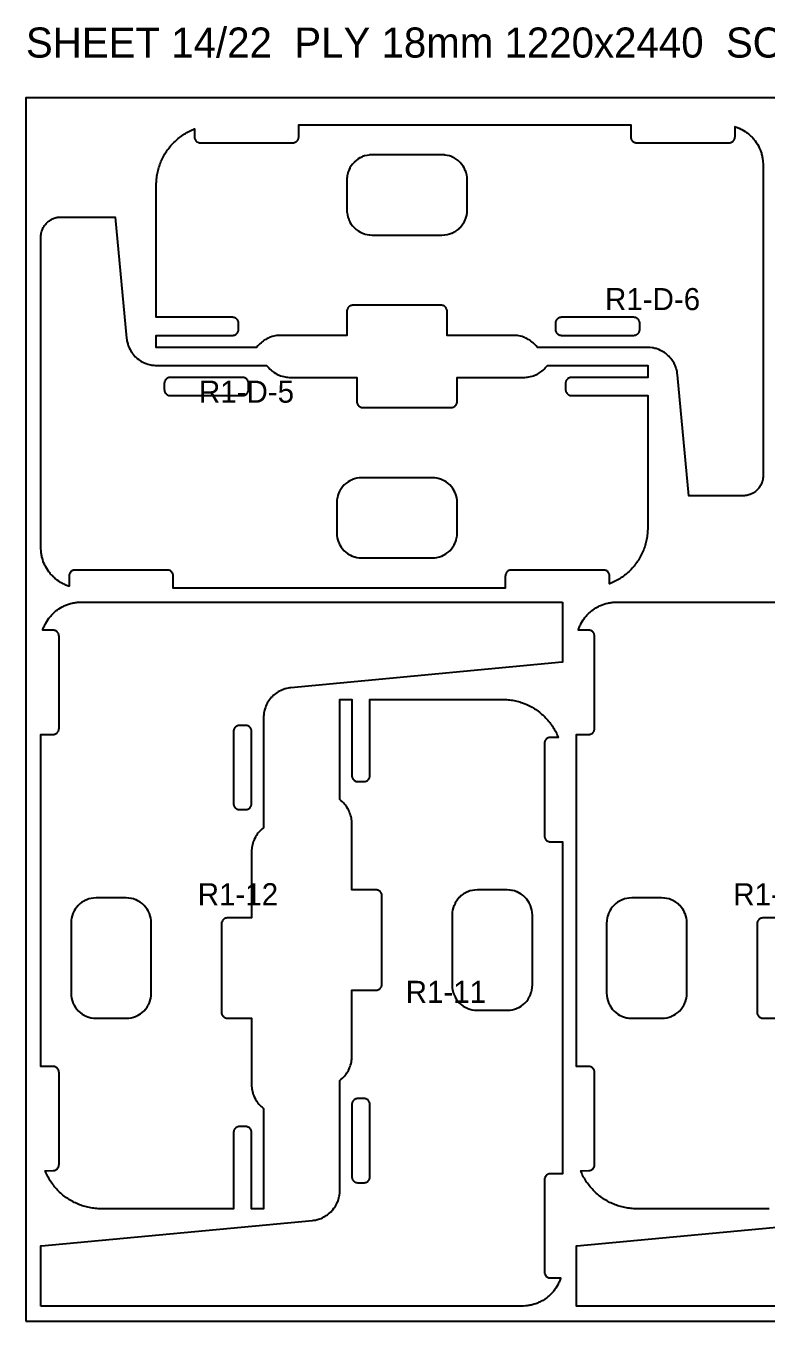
# Model space of a CAD drawing. Header units: millimetres. Extents: x 0 to 59980, y 0 to 1292.
# Drawn here: x 35620 to 36358, y 0 to 1292 of the extents above; entities that cross this region are included whole.
import ezdxf

# ---------------------------------------------------------------- set-up
doc = ezdxf.new("R2010")
doc.units = ezdxf.units.MM
for name, color, linetype in [('CUT_IN', 5, 'Continuous'), ('CUT_OUT', 1, 'Continuous'), ('LABEL', 7, 'Continuous'), ('SHEET', 8, 'Continuous')]:
    doc.layers.add(name, color=color, linetype=linetype)

msp = doc.modelspace()

# ---------------------------------------------------------------- linework, layer by layer
at = {"layer": 'CUT_IN'}
for points in [[(35942.97, 1096.22), (35943.11, 1095.96), (35944.07, 1094.36), (35944.4, 1093.87), (35945.69, 1092.14), (35947.13, 1090.54), (35947.55, 1090.12), (35949.15, 1088.68), (35951.12, 1087.22), (35952.97, 1086.1), (35953.49, 1085.83), (35955.45, 1084.91), (35955.72, 1084.8), (35957.75, 1084.08), (35958.04, 1084), (35960.13, 1083.49), (35962.27, 1083.16), (35962.85, 1083.11), (35965.16, 1083), (36034.86, 1083), (36037.46, 1083.13), (36037.75, 1083.16), (36039.89, 1083.49), (36042.27, 1084.08), (36044.3, 1084.8), (36044.57, 1084.91), (36046.53, 1085.83), (36047.05, 1086.1), (36048.65, 1087.06), (36049.14, 1087.39), (36050.87, 1088.68), (36052.47, 1090.12), (36052.89, 1090.54), (36054.33, 1092.14), (36055.79, 1094.11), (36056.91, 1095.96), (36057.18, 1096.48), (36057.98, 1098.17), (36058.21, 1098.71), (36058.93, 1100.74), (36059.46, 1102.84), (36059.57, 1103.41), (36059.85, 1105.26), (36059.9, 1105.84), (36060.01, 1108.15), (36060.01, 1137.85), (36059.88, 1140.45), (36059.85, 1140.74), (36059.52, 1142.88), (36058.93, 1145.26), (36058.21, 1147.29), (36058.1, 1147.56), (36057.18, 1149.52), (36056.91, 1150.04), (36055.95, 1151.64), (36055.62, 1152.13), (36054.33, 1153.86), (36052.89, 1155.46), (36052.47, 1155.88), (36050.87, 1157.32), (36048.9, 1158.78), (36047.05, 1159.9), (36046.53, 1160.17), (36044.57, 1161.09), (36044.3, 1161.2), (36042.27, 1161.92), (36041.98, 1162), (36039.89, 1162.51), (36037.75, 1162.84), (36037.17, 1162.89), (36034.86, 1163), (35965.16, 1163), (35962.56, 1162.87), (35962.27, 1162.84), (35960.13, 1162.51), (35957.75, 1161.92), (35955.72, 1161.2), (35955.45, 1161.09), (35953.49, 1160.17), (35952.97, 1159.9), (35951.37, 1158.94), (35950.88, 1158.61), (35949.15, 1157.32), (35947.55, 1155.88), (35947.13, 1155.46), (35945.69, 1153.86), (35944.23, 1151.89), (35943.11, 1150.04), (35942.84, 1149.52), (35942.04, 1147.83), (35941.81, 1147.29), (35941.09, 1145.26), (35940.56, 1143.16), (35940.45, 1142.59), (35940.17, 1140.74), (35940.12, 1140.16), (35940.01, 1137.85), (35940.01, 1108.15), (35940.14, 1105.55), (35940.17, 1105.26), (35940.5, 1103.12), (35941.09, 1100.74), (35941.81, 1098.71), (35942.04, 1098.17), (35942.97, 1096.22)], [(36148.07, 988.12), (36148.19, 987.54), (36148.36, 986.98), (36148.59, 986.43), (36148.86, 985.92), (36149.19, 985.43), (36149.37, 985.19), (36149.56, 984.97), (36149.98, 984.55), (36150.2, 984.36), (36150.68, 984.01), (36151.18, 983.71), (36151.71, 983.46), (36152.27, 983.26), (36152.55, 983.18), (36153.13, 983.06), (36153.42, 983.03), (36154.01, 983), (36226.01, 983), (36226.6, 983.03), (36226.89, 983.06), (36227.47, 983.18), (36228.03, 983.35), (36228.31, 983.46), (36228.84, 983.71), (36229.09, 983.85), (36229.58, 984.18), (36229.82, 984.36), (36230.04, 984.55), (36230.46, 984.97), (36230.65, 985.19), (36231, 985.67), (36231.16, 985.92), (36231.3, 986.17), (36231.55, 986.7), (36231.66, 986.98), (36231.83, 987.54), (36231.95, 988.12), (36232, 988.71), (36232.01, 995), (36231.98, 995.59), (36231.95, 995.88), (36231.83, 996.46), (36231.66, 997.02), (36231.43, 997.57), (36231.16, 998.08), (36231, 998.33), (36230.65, 998.81), (36230.46, 999.03), (36230.25, 999.24), (36230.04, 999.45), (36229.82, 999.64), (36229.34, 999.99), (36229.09, 1000.15), (36228.58, 1000.42), (36228.03, 1000.65), (36227.47, 1000.82), (36226.89, 1000.94), (36226.6, 1000.97), (36226.01, 1001), (36154.01, 1001), (36153.42, 1000.97), (36153.13, 1000.94), (36152.55, 1000.82), (36151.99, 1000.65), (36151.71, 1000.54), (36151.18, 1000.29), (36150.68, 999.99), (36150.2, 999.64), (36149.98, 999.45), (36149.56, 999.03), (36149.37, 998.81), (36149.02, 998.33), (36148.86, 998.08), (36148.59, 997.57), (36148.36, 997.02), (36148.19, 996.46), (36148.07, 995.88), (36148.04, 995.59), (36148.01, 995), (36148.01, 989), (36148.04, 988.41), (36148.07, 988.12)], [(35841.93, 935.88), (35841.81, 936.46), (35841.64, 937.02), (35841.41, 937.57), (35841.14, 938.08), (35840.81, 938.57), (35840.63, 938.81), (35840.44, 939.03), (35840.02, 939.45), (35839.8, 939.64), (35839.32, 939.99), (35838.82, 940.29), (35838.29, 940.54), (35837.73, 940.74), (35837.45, 940.82), (35836.87, 940.94), (35836.58, 940.97), (35835.99, 941), (35763.99, 941), (35763.4, 940.97), (35763.11, 940.94), (35762.53, 940.82), (35761.97, 940.65), (35761.69, 940.54), (35761.16, 940.29), (35760.91, 940.15), (35760.42, 939.82), (35760.18, 939.64), (35759.96, 939.45), (35759.54, 939.03), (35759.35, 938.81), (35759, 938.33), (35758.84, 938.08), (35758.7, 937.83), (35758.45, 937.3), (35758.34, 937.02), (35758.17, 936.46), (35758.05, 935.88), (35758, 935.29), (35757.99, 929), (35758.02, 928.41), (35758.05, 928.12), (35758.17, 927.54), (35758.34, 926.98), (35758.57, 926.43), (35758.84, 925.92), (35759, 925.67), (35759.35, 925.19), (35759.54, 924.97), (35759.75, 924.76), (35759.96, 924.55), (35760.18, 924.36), (35760.66, 924.01), (35760.91, 923.85), (35761.42, 923.58), (35761.97, 923.35), (35762.53, 923.18), (35763.11, 923.06), (35763.4, 923.03), (35763.99, 923), (35835.99, 923), (35836.58, 923.03), (35836.87, 923.06), (35837.45, 923.18), (35838.01, 923.35), (35838.29, 923.46), (35838.82, 923.71), (35839.32, 924.01), (35839.8, 924.36), (35840.02, 924.55), (35840.44, 924.97), (35840.63, 925.19), (35840.98, 925.67), (35841.14, 925.92), (35841.41, 926.43), (35841.64, 926.98), (35841.81, 927.54), (35841.93, 928.12), (35841.96, 928.41), (35841.99, 929), (35841.99, 935), (35841.96, 935.59), (35841.93, 935.88)], [(36047.03, 827.78), (36046.89, 828.04), (36045.93, 829.64), (36045.6, 830.13), (36044.31, 831.86), (36042.87, 833.46), (36042.45, 833.88), (36040.85, 835.32), (36038.88, 836.78), (36037.03, 837.9), (36036.51, 838.17), (36034.55, 839.09), (36034.28, 839.2), (36032.25, 839.92), (36031.96, 840), (36029.87, 840.51), (36027.73, 840.84), (36027.15, 840.89), (36024.84, 841), (35955.14, 841), (35952.54, 840.87), (35952.25, 840.84), (35950.11, 840.51), (35947.73, 839.92), (35945.7, 839.2), (35945.43, 839.09), (35943.47, 838.17), (35942.95, 837.9), (35941.35, 836.94), (35940.86, 836.61), (35939.13, 835.32), (35937.53, 833.88), (35937.11, 833.46), (35935.67, 831.86), (35934.21, 829.89), (35933.09, 828.04), (35932.82, 827.52), (35932.02, 825.83), (35931.79, 825.29), (35931.07, 823.26), (35930.54, 821.16), (35930.43, 820.59), (35930.15, 818.74), (35930.1, 818.16), (35929.99, 815.85), (35929.99, 786.15), (35930.12, 783.55), (35930.15, 783.26), (35930.48, 781.12), (35931.07, 778.74), (35931.79, 776.71), (35931.9, 776.44), (35932.82, 774.48), (35933.09, 773.96), (35934.05, 772.36), (35934.38, 771.87), (35935.67, 770.14), (35937.11, 768.54), (35937.53, 768.12), (35939.13, 766.68), (35941.1, 765.22), (35942.95, 764.1), (35943.47, 763.83), (35945.43, 762.91), (35945.7, 762.8), (35947.73, 762.08), (35948.02, 762), (35950.11, 761.49), (35952.25, 761.16), (35952.83, 761.11), (35955.14, 761), (36024.84, 761), (36027.44, 761.13), (36027.73, 761.16), (36029.87, 761.49), (36032.25, 762.08), (36034.28, 762.8), (36034.55, 762.91), (36036.51, 763.83), (36037.03, 764.1), (36038.63, 765.06), (36039.12, 765.39), (36040.85, 766.68), (36042.45, 768.12), (36042.87, 768.54), (36044.31, 770.14), (36045.77, 772.11), (36046.89, 773.96), (36047.16, 774.48), (36047.96, 776.17), (36048.19, 776.71), (36048.91, 778.74), (36049.44, 780.84), (36049.55, 781.41), (36049.83, 783.26), (36049.88, 783.84), (36049.99, 786.15), (36049.99, 815.85), (36049.86, 818.45), (36049.83, 818.74), (36049.5, 820.88), (36048.91, 823.26), (36048.19, 825.29), (36047.96, 825.83), (36047.03, 827.78)], [(35839, 510.01), (35839.59, 510.04), (35839.88, 510.07), (35840.46, 510.19), (35841.02, 510.36), (35841.57, 510.59), (35842.08, 510.86), (35842.57, 511.19), (35842.81, 511.37), (35843.03, 511.56), (35843.45, 511.98), (35843.64, 512.2), (35843.99, 512.68), (35844.29, 513.18), (35844.54, 513.71), (35844.74, 514.27), (35844.82, 514.55), (35844.94, 515.13), (35844.97, 515.42), (35845, 516.01), (35845, 588.01), (35844.97, 588.6), (35844.94, 588.89), (35844.82, 589.47), (35844.65, 590.03), (35844.54, 590.31), (35844.29, 590.84), (35844.15, 591.09), (35843.82, 591.58), (35843.64, 591.82), (35843.45, 592.04), (35843.03, 592.46), (35842.81, 592.65), (35842.33, 593), (35842.08, 593.16), (35841.83, 593.3), (35841.3, 593.55), (35841.02, 593.66), (35840.46, 593.83), (35839.88, 593.95), (35839.29, 594), (35833, 594.01), (35832.41, 593.98), (35832.12, 593.95), (35831.54, 593.83), (35830.98, 593.66), (35830.43, 593.43), (35829.92, 593.16), (35829.67, 593), (35829.19, 592.65), (35828.97, 592.46), (35828.76, 592.25), (35828.55, 592.04), (35828.36, 591.82), (35828.01, 591.34), (35827.85, 591.09), (35827.58, 590.58), (35827.35, 590.03), (35827.18, 589.47), (35827.06, 588.89), (35827.03, 588.6), (35827, 588.01), (35827, 516.01), (35827.03, 515.42), (35827.06, 515.13), (35827.18, 514.55), (35827.35, 513.99), (35827.46, 513.71), (35827.71, 513.18), (35828.01, 512.68), (35828.36, 512.2), (35828.55, 511.98), (35828.97, 511.56), (35829.19, 511.37), (35829.67, 511.02), (35829.92, 510.86), (35830.43, 510.59), (35830.98, 510.36), (35831.54, 510.19), (35832.12, 510.07), (35832.41, 510.04), (35833, 510.01), (35839, 510.01)], [(36060.71, 428.19), (36060.17, 427.96), (36058.22, 427.03), (36057.96, 426.89), (36056.36, 425.93), (36055.87, 425.6), (36054.14, 424.31), (36052.54, 422.87), (36052.12, 422.45), (36050.68, 420.85), (36049.22, 418.88), (36048.1, 417.03), (36047.83, 416.51), (36046.91, 414.55), (36046.8, 414.28), (36046.08, 412.25), (36046, 411.96), (36045.49, 409.87), (36045.16, 407.73), (36045.11, 407.15), (36045, 404.84), (36045, 335.14), (36045.13, 332.54), (36045.16, 332.25), (36045.49, 330.11), (36046.08, 327.73), (36046.8, 325.7), (36046.91, 325.43), (36047.83, 323.47), (36048.1, 322.95), (36049.06, 321.35), (36049.39, 320.86), (36050.68, 319.13), (36052.12, 317.53), (36052.54, 317.11), (36054.14, 315.67), (36056.11, 314.21), (36057.96, 313.09), (36058.48, 312.82), (36060.17, 312.02), (36060.71, 311.79), (36062.74, 311.07), (36064.84, 310.54), (36065.41, 310.43), (36067.26, 310.15), (36067.84, 310.1), (36070.15, 309.99), (36099.85, 309.99), (36102.45, 310.12), (36102.74, 310.15), (36104.88, 310.48), (36107.26, 311.07), (36109.29, 311.79), (36109.56, 311.9), (36111.52, 312.82), (36112.04, 313.09), (36113.64, 314.05), (36114.13, 314.38), (36115.86, 315.67), (36117.46, 317.11), (36117.88, 317.53), (36119.32, 319.13), (36120.78, 321.1), (36121.9, 322.95), (36122.17, 323.47), (36123.09, 325.43), (36123.2, 325.7), (36123.92, 327.73), (36124, 328.02), (36124.51, 330.11), (36124.84, 332.25), (36124.89, 332.83), (36125, 335.14), (36125, 404.84), (36124.87, 407.44), (36124.84, 407.73), (36124.51, 409.87), (36123.92, 412.25), (36123.2, 414.28), (36123.09, 414.55), (36122.17, 416.51), (36121.9, 417.03), (36120.94, 418.63), (36120.61, 419.12), (36119.32, 420.85), (36117.88, 422.45), (36117.46, 422.87), (36115.86, 424.31), (36113.89, 425.77), (36112.04, 426.89), (36111.52, 427.16), (36109.83, 427.96), (36109.29, 428.19), (36107.26, 428.91), (36105.16, 429.44), (36104.59, 429.55), (36102.74, 429.83), (36102.16, 429.88), (36099.85, 429.99), (36070.15, 429.99), (36067.55, 429.86), (36067.26, 429.83), (36065.12, 429.5), (36062.74, 428.91), (36060.71, 428.19)], [(35729.29, 303.81), (35729.83, 304.04), (35731.78, 304.97), (35732.04, 305.11), (35733.64, 306.07), (35734.13, 306.4), (35735.86, 307.69), (35737.46, 309.13), (35737.88, 309.55), (35739.32, 311.15), (35740.78, 313.12), (35741.9, 314.97), (35742.17, 315.49), (35743.09, 317.45), (35743.2, 317.72), (35743.92, 319.75), (35744, 320.04), (35744.51, 322.13), (35744.84, 324.27), (35744.89, 324.85), (35745, 327.16), (35745, 396.86), (35744.87, 399.46), (35744.84, 399.75), (35744.51, 401.89), (35743.92, 404.27), (35743.2, 406.3), (35743.09, 406.57), (35742.17, 408.53), (35741.9, 409.05), (35740.94, 410.65), (35740.61, 411.14), (35739.32, 412.87), (35737.88, 414.47), (35737.46, 414.89), (35735.86, 416.33), (35733.89, 417.79), (35732.04, 418.91), (35731.52, 419.18), (35729.83, 419.98), (35729.29, 420.21), (35727.26, 420.93), (35725.16, 421.46), (35724.59, 421.57), (35722.74, 421.85), (35722.16, 421.9), (35719.85, 422.01), (35690.15, 422.01), (35687.55, 421.88), (35687.26, 421.85), (35685.12, 421.52), (35682.74, 420.93), (35680.71, 420.21), (35680.44, 420.1), (35678.48, 419.18), (35677.96, 418.91), (35676.36, 417.95), (35675.87, 417.62), (35674.14, 416.33), (35672.54, 414.89), (35672.12, 414.47), (35670.68, 412.87), (35669.22, 410.9), (35668.1, 409.05), (35667.83, 408.53), (35666.91, 406.57), (35666.8, 406.3), (35666.08, 404.27), (35666, 403.98), (35665.49, 401.89), (35665.16, 399.75), (35665.11, 399.17), (35665, 396.86), (35665, 327.16), (35665.13, 324.56), (35665.16, 324.27), (35665.49, 322.13), (35666.08, 319.75), (35666.8, 317.72), (35666.91, 317.45), (35667.83, 315.49), (35668.1, 314.97), (35669.06, 313.37), (35669.39, 312.88), (35670.68, 311.15), (35672.12, 309.55), (35672.54, 309.13), (35674.14, 307.69), (35676.11, 306.23), (35677.96, 305.11), (35678.48, 304.84), (35680.17, 304.04), (35680.71, 303.81), (35682.74, 303.09), (35684.84, 302.56), (35685.41, 302.45), (35687.26, 302.17), (35687.84, 302.12), (35690.15, 302.01), (35719.85, 302.01), (35722.45, 302.14), (35722.74, 302.17), (35724.88, 302.5), (35727.26, 303.09), (35729.29, 303.81)], [(36263.29, 303.81), (36263.83, 304.04), (36265.78, 304.97), (36266.04, 305.11), (36267.64, 306.07), (36268.13, 306.4), (36269.86, 307.69), (36271.46, 309.13), (36271.88, 309.55), (36273.32, 311.15), (36274.78, 313.12), (36275.9, 314.97), (36276.17, 315.49), (36277.09, 317.45), (36277.2, 317.72), (36277.92, 319.75), (36278, 320.04), (36278.51, 322.13), (36278.84, 324.27), (36278.89, 324.85), (36279, 327.16), (36279, 396.86), (36278.87, 399.46), (36278.84, 399.75), (36278.51, 401.89), (36277.92, 404.27), (36277.2, 406.3), (36277.09, 406.57), (36276.17, 408.53), (36275.9, 409.05), (36274.94, 410.65), (36274.61, 411.14), (36273.32, 412.87), (36271.88, 414.47), (36271.46, 414.89), (36269.86, 416.33), (36267.89, 417.79), (36266.04, 418.91), (36265.52, 419.18), (36263.83, 419.98), (36263.29, 420.21), (36261.26, 420.93), (36259.16, 421.46), (36258.59, 421.57), (36256.74, 421.85), (36256.16, 421.9), (36253.85, 422.01), (36224.15, 422.01), (36221.55, 421.88), (36221.26, 421.85), (36219.12, 421.52), (36216.74, 420.93), (36214.71, 420.21), (36214.44, 420.1), (36212.48, 419.18), (36211.96, 418.91), (36210.36, 417.95), (36209.87, 417.62), (36208.14, 416.33), (36206.54, 414.89), (36206.12, 414.47), (36204.68, 412.87), (36203.22, 410.9), (36202.1, 409.05), (36201.83, 408.53), (36200.91, 406.57), (36200.8, 406.3), (36200.08, 404.27), (36200, 403.98), (36199.49, 401.89), (36199.16, 399.75), (36199.11, 399.17), (36199, 396.86), (36199, 327.16), (36199.13, 324.56), (36199.16, 324.27), (36199.49, 322.13), (36200.08, 319.75), (36200.8, 317.72), (36200.91, 317.45), (36201.83, 315.49), (36202.1, 314.97), (36203.06, 313.37), (36203.39, 312.88), (36204.68, 311.15), (36206.12, 309.55), (36206.54, 309.13), (36208.14, 307.69), (36210.11, 306.23), (36211.96, 305.11), (36212.48, 304.84), (36214.17, 304.04), (36214.71, 303.81), (36216.74, 303.09), (36218.84, 302.56), (36219.41, 302.45), (36221.26, 302.17), (36221.84, 302.12), (36224.15, 302.01), (36253.85, 302.01), (36256.45, 302.14), (36256.74, 302.17), (36258.88, 302.5), (36261.26, 303.09), (36263.29, 303.81)], [(35951, 221.99), (35950.41, 221.96), (35950.12, 221.93), (35949.54, 221.81), (35948.98, 221.64), (35948.43, 221.41), (35947.92, 221.14), (35947.43, 220.81), (35947.19, 220.63), (35946.97, 220.44), (35946.55, 220.02), (35946.36, 219.8), (35946.01, 219.32), (35945.71, 218.82), (35945.46, 218.29), (35945.26, 217.73), (35945.18, 217.45), (35945.06, 216.87), (35945.03, 216.58), (35945, 215.99), (35945, 143.99), (35945.03, 143.4), (35945.06, 143.11), (35945.18, 142.53), (35945.35, 141.97), (35945.46, 141.69), (35945.71, 141.16), (35945.85, 140.91), (35946.18, 140.42), (35946.36, 140.18), (35946.55, 139.96), (35946.97, 139.54), (35947.19, 139.35), (35947.67, 139), (35947.92, 138.84), (35948.17, 138.7), (35948.7, 138.45), (35948.98, 138.34), (35949.54, 138.17), (35950.12, 138.05), (35950.71, 138), (35957, 137.99), (35957.59, 138.02), (35957.88, 138.05), (35958.46, 138.17), (35959.02, 138.34), (35959.57, 138.57), (35960.08, 138.84), (35960.33, 139), (35960.81, 139.35), (35961.03, 139.54), (35961.24, 139.75), (35961.45, 139.96), (35961.64, 140.18), (35961.99, 140.66), (35962.15, 140.91), (35962.42, 141.42), (35962.65, 141.97), (35962.82, 142.53), (35962.94, 143.11), (35962.97, 143.4), (35963, 143.99), (35963, 215.99), (35962.97, 216.58), (35962.94, 216.87), (35962.82, 217.45), (35962.65, 218.01), (35962.54, 218.29), (35962.29, 218.82), (35961.99, 219.32), (35961.64, 219.8), (35961.45, 220.02), (35961.03, 220.44), (35960.81, 220.63), (35960.33, 220.98), (35960.08, 221.14), (35959.57, 221.41), (35959.02, 221.64), (35958.46, 221.81), (35957.88, 221.93), (35957.59, 221.96), (35957, 221.99), (35951, 221.99)]]:
    msp.add_lwpolyline(points, close=True, dxfattribs=at)
at = {"layer": 'CUT_OUT'}
for points in [[(36269.47, 945.12), (36269.23, 946.58), (36268.85, 948.31), (36268.54, 949.45), (36268.45, 949.73), (36267.99, 951.13), (36267.57, 952.24), (36266.98, 953.59), (36266.19, 955.18), (36265.46, 956.46), (36264.83, 957.46), (36263.99, 958.68), (36263.09, 959.85), (36262.13, 960.98), (36260.91, 962.26), (36260.06, 963.08), (36258.95, 964.05), (36257.55, 965.15), (36256.59, 965.83), (36255.35, 966.63), (36254.07, 967.36), (36252.75, 968.03), (36251.13, 968.76), (36250.03, 969.18), (36248.35, 969.74), (36247.21, 970.06), (36245.48, 970.45), (36244.31, 970.65), (36242.56, 970.87), (36241.08, 970.97), (36239.83, 971), (36130.02, 971.01), (36128.85, 972.45), (36127.89, 973.52), (36126.89, 974.55), (36125.62, 975.71), (36124.51, 976.62), (36123.59, 977.31), (36122.41, 978.12), (36120.94, 979.02), (36119.94, 979.57), (36118.39, 980.32), (36117.34, 980.78), (36116, 981.29), (36114.64, 981.73), (36112.98, 982.18), (36111.57, 982.48), (36110.16, 982.71), (36109.02, 982.85), (36107.59, 982.96), (36106.09, 983), (36040.01, 983), (36040.01, 1007), (36039.98, 1007.59), (36039.95, 1007.88), (36039.83, 1008.46), (36039.66, 1009.02), (36039.43, 1009.57), (36039.16, 1010.08), (36039, 1010.33), (36038.65, 1010.81), (36038.46, 1011.03), (36038.25, 1011.24), (36038.04, 1011.45), (36037.82, 1011.64), (36037.34, 1011.99), (36037.09, 1012.15), (36036.58, 1012.42), (36036.03, 1012.65), (36035.47, 1012.82), (36034.89, 1012.94), (36034.6, 1012.97), (36034.01, 1013), (35946.01, 1013), (35945.42, 1012.97), (35945.13, 1012.94), (35944.55, 1012.82), (35944.27, 1012.74), (35943.71, 1012.54), (35943.18, 1012.29), (35942.93, 1012.15), (35942.68, 1011.99), (35942.2, 1011.64), (35941.98, 1011.45), (35941.56, 1011.03), (35941.37, 1010.81), (35941.02, 1010.33), (35940.86, 1010.08), (35940.59, 1009.57), (35940.36, 1009.02), (35940.27, 1008.74), (35940.19, 1008.46), (35940.07, 1007.88), (35940.04, 1007.59), (35940.01, 1007), (35940.01, 983), (35873.93, 983), (35872.43, 982.96), (35871, 982.85), (35869.86, 982.71), (35868.45, 982.48), (35867.04, 982.18), (35865.38, 981.73), (35864.02, 981.29), (35862.68, 980.78), (35861.63, 980.32), (35860.08, 979.57), (35859.08, 979.02), (35857.61, 978.12), (35856.43, 977.31), (35855.51, 976.62), (35854.4, 975.71), (35853.13, 974.55), (35852.13, 973.52), (35851.17, 972.45), (35850, 971.01), (35750.02, 971.01), (35750.01, 983), (35826.3, 983.01), (35826.89, 983.06), (35827.47, 983.18), (35828.03, 983.35), (35828.58, 983.58), (35829.09, 983.85), (35829.58, 984.18), (35829.82, 984.36), (35830.04, 984.55), (35830.46, 984.97), (35830.65, 985.19), (35831, 985.67), (35831.3, 986.17), (35831.55, 986.7), (35831.75, 987.26), (35831.83, 987.54), (35831.95, 988.12), (35831.98, 988.41), (35832.01, 989), (35832, 995.29), (35831.95, 995.88), (35831.83, 996.46), (35831.66, 997.02), (35831.55, 997.3), (35831.43, 997.57), (35831.16, 998.08), (35830.83, 998.57), (35830.65, 998.81), (35830.46, 999.03), (35830.04, 999.45), (35829.82, 999.64), (35829.34, 999.99), (35829.09, 1000.15), (35828.84, 1000.29), (35828.31, 1000.54), (35828.03, 1000.65), (35827.47, 1000.82), (35826.89, 1000.94), (35826.6, 1000.97), (35826.01, 1001), (35750.01, 1001), (35750.01, 1133.02), (35750.03, 1134.51), (35750.08, 1135.98), (35750.17, 1137.38), (35750.3, 1138.92), (35750.46, 1140.31), (35750.65, 1141.77), (35750.9, 1143.29), (35751.17, 1144.74), (35751.46, 1146.11), (35751.8, 1147.54), (35752.19, 1149.04), (35752.6, 1150.45), (35753.05, 1151.86), (35753.53, 1153.25), (35754.04, 1154.63), (35754.56, 1155.93), (35755.17, 1157.35), (35755.79, 1158.69), (35756.43, 1160.01), (35757.11, 1161.32), (35757.82, 1162.61), (35758.57, 1163.88), (35759.3, 1165.07), (35760.1, 1166.3), (35760.93, 1167.52), (35761.84, 1168.77), (35762.73, 1169.94), (35763.65, 1171.09), (35764.6, 1172.22), (35765.53, 1173.27), (35766.53, 1174.35), (35767.56, 1175.4), (35768.66, 1176.48), (35769.74, 1177.48), (35770.79, 1178.41), (35771.92, 1179.36), (35773.07, 1180.28), (35774.24, 1181.17), (35775.49, 1182.08), (35776.71, 1182.91), (35777.94, 1183.71), (35779.13, 1184.44), (35780.4, 1185.19), (35781.69, 1185.9), (35783, 1186.58), (35784.32, 1187.22), (35785.66, 1187.84), (35787.08, 1188.45), (35788.01, 1188.81), (35788.02, 1180.71), (35788.07, 1180.12), (35788.19, 1179.54), (35788.36, 1178.98), (35788.47, 1178.7), (35788.72, 1178.17), (35789.02, 1177.67), (35789.37, 1177.19), (35789.56, 1176.97), (35789.98, 1176.55), (35790.2, 1176.36), (35790.68, 1176.01), (35790.93, 1175.85), (35791.44, 1175.58), (35791.71, 1175.46), (35791.99, 1175.35), (35792.55, 1175.18), (35793.13, 1175.06), (35793.42, 1175.03), (35794.01, 1175), (35886.01, 1175), (35886.6, 1175.03), (35886.89, 1175.06), (35887.47, 1175.18), (35887.75, 1175.26), (35888.03, 1175.35), (35888.58, 1175.58), (35889.09, 1175.85), (35889.34, 1176.01), (35889.82, 1176.36), (35890.04, 1176.55), (35890.46, 1176.97), (35890.65, 1177.19), (35891, 1177.67), (35891.16, 1177.92), (35891.3, 1178.17), (35891.55, 1178.7), (35891.66, 1178.98), (35891.83, 1179.54), (35891.95, 1180.12), (35891.98, 1180.41), (35892.01, 1181), (35892.01, 1193), (36223.01, 1193), (36223.01, 1181), (36223.04, 1180.41), (36223.07, 1180.12), (36223.19, 1179.54), (36223.36, 1178.98), (36223.59, 1178.43), (36223.86, 1177.92), (36224.02, 1177.67), (36224.37, 1177.19), (36224.56, 1176.97), (36224.98, 1176.55), (36225.2, 1176.36), (36225.68, 1176.01), (36225.93, 1175.85), (36226.44, 1175.58), (36226.99, 1175.35), (36227.27, 1175.26), (36227.55, 1175.18), (36228.13, 1175.06), (36228.42, 1175.03), (36229.01, 1175), (36321.01, 1175), (36321.6, 1175.03), (36321.89, 1175.06), (36322.47, 1175.18), (36322.75, 1175.26), (36323.03, 1175.35), (36323.58, 1175.58), (36324.09, 1175.85), (36324.34, 1176.01), (36324.82, 1176.36), (36325.04, 1176.55), (36325.46, 1176.97), (36325.65, 1177.19), (36326, 1177.67), (36326.16, 1177.92), (36326.3, 1178.17), (36326.55, 1178.7), (36326.75, 1179.26), (36326.83, 1179.54), (36326.95, 1180.12), (36326.98, 1180.41), (36327.01, 1181), (36327.01, 1191.15), (36327.59, 1190.97), (36328.52, 1190.65), (36329.44, 1190.31), (36330.28, 1189.97), (36331.19, 1189.58), (36332.96, 1188.75), (36333.9, 1188.26), (36335.61, 1187.29), (36337.26, 1186.24), (36338.87, 1185.11), (36339.59, 1184.56), (36340.41, 1183.9), (36341.11, 1183.31), (36341.9, 1182.61), (36342.62, 1181.94), (36343.27, 1181.31), (36343.95, 1180.61), (36344.62, 1179.89), (36345.32, 1179.1), (36345.91, 1178.4), (36346.57, 1177.58), (36347.12, 1176.86), (36348.25, 1175.25), (36349.3, 1173.6), (36350.27, 1171.89), (36350.76, 1170.95), (36351.15, 1170.14), (36351.59, 1169.18), (36352.32, 1167.43), (36352.66, 1166.51), (36353.28, 1164.65), (36353.57, 1163.63), (36354.05, 1161.73), (36354.25, 1160.77), (36354.43, 1159.8), (36354.57, 1158.91), (36354.71, 1157.86), (36354.82, 1156.88), (36354.9, 1155.98), (36355, 1154.02), (36354.99, 842.02), (36354.96, 841.53), (36354.86, 840.55), (36354.72, 839.58), (36354.63, 839.1), (36354.29, 837.67), (36354.15, 837.19), (36353.84, 836.26), (36353.49, 835.35), (36353.09, 834.45), (36352.65, 833.57), (36352.41, 833.14), (36351.91, 832.3), (36351.36, 831.48), (36350.78, 830.7), (36350.47, 830.31), (36349.83, 829.57), (36349.49, 829.21), (36349.15, 828.86), (36348.44, 828.18), (36347.7, 827.54), (36347.31, 827.23), (36346.53, 826.65), (36345.71, 826.1), (36344.44, 825.36), (36343.56, 824.92), (36342.66, 824.52), (36342.21, 824.34), (36341.75, 824.17), (36340.82, 823.86), (36339.87, 823.6), (36338.91, 823.38), (36338.43, 823.29), (36337.46, 823.15), (36336.48, 823.05), (36335.99, 823.02), (36335.01, 823), (36280.95, 823), (36269.63, 943.73), (36269.47, 945.12)], [(35720.53, 978.88), (35720.77, 977.42), (35721.15, 975.69), (35721.46, 974.55), (35721.55, 974.27), (35722.01, 972.87), (35722.43, 971.76), (35723.02, 970.41), (35723.81, 968.82), (35724.54, 967.54), (35725.17, 966.54), (35726.01, 965.32), (35726.91, 964.15), (35727.87, 963.02), (35729.09, 961.74), (35729.94, 960.92), (35731.05, 959.95), (35732.45, 958.85), (35733.41, 958.17), (35734.65, 957.37), (35735.93, 956.64), (35737.25, 955.97), (35738.87, 955.24), (35739.97, 954.82), (35741.65, 954.26), (35742.79, 953.94), (35744.52, 953.55), (35745.69, 953.35), (35747.44, 953.13), (35748.92, 953.03), (35750.17, 953), (35859.98, 952.99), (35861.15, 951.55), (35862.11, 950.48), (35863.11, 949.45), (35864.38, 948.29), (35865.49, 947.38), (35866.41, 946.69), (35867.59, 945.88), (35869.06, 944.98), (35870.06, 944.43), (35871.61, 943.68), (35872.66, 943.22), (35874, 942.71), (35875.36, 942.27), (35877.02, 941.82), (35878.43, 941.52), (35879.84, 941.29), (35880.98, 941.15), (35882.41, 941.04), (35883.91, 941), (35949.99, 941), (35949.99, 917), (35950.02, 916.41), (35950.05, 916.12), (35950.17, 915.54), (35950.34, 914.98), (35950.57, 914.43), (35950.84, 913.92), (35951, 913.67), (35951.35, 913.19), (35951.54, 912.97), (35951.75, 912.76), (35951.96, 912.55), (35952.18, 912.36), (35952.66, 912.01), (35952.91, 911.85), (35953.42, 911.58), (35953.97, 911.35), (35954.53, 911.18), (35955.11, 911.06), (35955.4, 911.03), (35955.99, 911), (36043.99, 911), (36044.58, 911.03), (36044.87, 911.06), (36045.45, 911.18), (36045.73, 911.26), (36046.29, 911.46), (36046.82, 911.71), (36047.07, 911.85), (36047.32, 912.01), (36047.8, 912.36), (36048.02, 912.55), (36048.44, 912.97), (36048.63, 913.19), (36048.98, 913.67), (36049.14, 913.92), (36049.41, 914.43), (36049.64, 914.98), (36049.73, 915.26), (36049.81, 915.54), (36049.93, 916.12), (36049.96, 916.41), (36049.99, 917), (36049.99, 941), (36116.07, 941), (36117.57, 941.04), (36119, 941.15), (36120.14, 941.29), (36121.55, 941.52), (36122.96, 941.82), (36124.62, 942.27), (36125.98, 942.71), (36127.32, 943.22), (36128.37, 943.68), (36129.92, 944.43), (36130.92, 944.98), (36132.39, 945.88), (36133.57, 946.69), (36134.49, 947.38), (36135.6, 948.29), (36136.87, 949.45), (36137.87, 950.48), (36138.83, 951.55), (36140, 952.99), (36239.98, 952.99), (36239.99, 941), (36163.7, 940.99), (36163.11, 940.94), (36162.53, 940.82), (36161.97, 940.65), (36161.42, 940.42), (36160.91, 940.15), (36160.42, 939.82), (36160.18, 939.64), (36159.96, 939.45), (36159.54, 939.03), (36159.35, 938.81), (36159, 938.33), (36158.7, 937.83), (36158.45, 937.3), (36158.25, 936.74), (36158.17, 936.46), (36158.05, 935.88), (36158.02, 935.59), (36157.99, 935), (36158, 928.71), (36158.05, 928.12), (36158.17, 927.54), (36158.34, 926.98), (36158.45, 926.7), (36158.57, 926.43), (36158.84, 925.92), (36159.17, 925.43), (36159.35, 925.19), (36159.54, 924.97), (36159.96, 924.55), (36160.18, 924.36), (36160.66, 924.01), (36160.91, 923.85), (36161.16, 923.71), (36161.69, 923.46), (36161.97, 923.35), (36162.53, 923.18), (36163.11, 923.06), (36163.4, 923.03), (36163.99, 923), (36239.99, 923), (36239.99, 790.98), (36239.97, 789.49), (36239.92, 788.02), (36239.83, 786.62), (36239.7, 785.08), (36239.54, 783.69), (36239.35, 782.23), (36239.1, 780.71), (36238.83, 779.26), (36238.54, 777.89), (36238.2, 776.46), (36237.81, 774.96), (36237.4, 773.55), (36236.95, 772.14), (36236.47, 770.75), (36235.96, 769.37), (36235.44, 768.07), (36234.83, 766.65), (36234.21, 765.31), (36233.57, 763.99), (36232.89, 762.68), (36232.18, 761.39), (36231.43, 760.12), (36230.7, 758.93), (36229.9, 757.7), (36229.07, 756.48), (36228.16, 755.23), (36227.27, 754.06), (36226.35, 752.91), (36225.4, 751.78), (36224.47, 750.73), (36223.47, 749.65), (36222.44, 748.6), (36221.34, 747.52), (36220.26, 746.52), (36219.21, 745.59), (36218.08, 744.64), (36216.93, 743.72), (36215.76, 742.83), (36214.51, 741.92), (36213.29, 741.09), (36212.06, 740.29), (36210.87, 739.56), (36209.6, 738.81), (36208.31, 738.1), (36207, 737.42), (36205.68, 736.78), (36204.34, 736.16), (36202.92, 735.55), (36201.99, 735.19), (36201.98, 743.29), (36201.93, 743.88), (36201.81, 744.46), (36201.64, 745.02), (36201.53, 745.3), (36201.28, 745.83), (36200.98, 746.33), (36200.63, 746.81), (36200.44, 747.03), (36200.02, 747.45), (36199.8, 747.64), (36199.32, 747.99), (36199.07, 748.15), (36198.56, 748.42), (36198.29, 748.54), (36198.01, 748.65), (36197.45, 748.82), (36196.87, 748.94), (36196.58, 748.97), (36195.99, 749), (36103.99, 749), (36103.4, 748.97), (36103.11, 748.94), (36102.53, 748.82), (36102.25, 748.74), (36101.97, 748.65), (36101.42, 748.42), (36100.91, 748.15), (36100.66, 747.99), (36100.18, 747.64), (36099.96, 747.45), (36099.54, 747.03), (36099.35, 746.81), (36099, 746.33), (36098.84, 746.08), (36098.7, 745.83), (36098.45, 745.3), (36098.34, 745.02), (36098.17, 744.46), (36098.05, 743.88), (36098.02, 743.59), (36097.99, 743), (36097.99, 731), (35766.99, 731), (35766.99, 743), (35766.96, 743.59), (35766.93, 743.88), (35766.81, 744.46), (35766.64, 745.02), (35766.41, 745.57), (35766.14, 746.08), (35765.98, 746.33), (35765.63, 746.81), (35765.44, 747.03), (35765.02, 747.45), (35764.8, 747.64), (35764.32, 747.99), (35764.07, 748.15), (35763.56, 748.42), (35763.01, 748.65), (35762.73, 748.74), (35762.45, 748.82), (35761.87, 748.94), (35761.58, 748.97), (35760.99, 749), (35668.99, 749), (35668.4, 748.97), (35668.11, 748.94), (35667.53, 748.82), (35667.25, 748.74), (35666.97, 748.65), (35666.42, 748.42), (35665.91, 748.15), (35665.66, 747.99), (35665.18, 747.64), (35664.96, 747.45), (35664.54, 747.03), (35664.35, 746.81), (35664, 746.33), (35663.84, 746.08), (35663.7, 745.83), (35663.45, 745.3), (35663.25, 744.74), (35663.17, 744.46), (35663.05, 743.88), (35663.02, 743.59), (35662.99, 743), (35662.99, 732.85), (35662.41, 733.03), (35661.48, 733.35), (35660.56, 733.69), (35659.72, 734.03), (35658.81, 734.42), (35657.04, 735.25), (35656.1, 735.74), (35654.39, 736.71), (35652.74, 737.76), (35651.13, 738.89), (35650.41, 739.44), (35649.59, 740.1), (35648.89, 740.69), (35648.1, 741.39), (35647.38, 742.06), (35646.73, 742.69), (35646.05, 743.39), (35645.38, 744.11), (35644.68, 744.9), (35644.09, 745.6), (35643.43, 746.42), (35642.88, 747.14), (35641.75, 748.75), (35640.7, 750.4), (35639.73, 752.11), (35639.24, 753.05), (35638.85, 753.86), (35638.41, 754.82), (35637.68, 756.57), (35637.34, 757.49), (35636.72, 759.35), (35636.43, 760.37), (35635.95, 762.27), (35635.75, 763.23), (35635.57, 764.2), (35635.43, 765.09), (35635.29, 766.14), (35635.18, 767.12), (35635.1, 768.02), (35635, 769.98), (35635.01, 1081.98), (35635.04, 1082.47), (35635.14, 1083.45), (35635.28, 1084.42), (35635.37, 1084.9), (35635.71, 1086.33), (35635.85, 1086.81), (35636.16, 1087.74), (35636.51, 1088.65), (35636.91, 1089.55), (35637.35, 1090.43), (35637.59, 1090.86), (35638.09, 1091.7), (35638.64, 1092.52), (35639.22, 1093.3), (35639.53, 1093.69), (35640.17, 1094.43), (35640.51, 1094.79), (35640.85, 1095.14), (35641.56, 1095.82), (35642.3, 1096.46), (35642.69, 1096.77), (35643.47, 1097.35), (35644.29, 1097.9), (35645.56, 1098.64), (35646.44, 1099.08), (35647.34, 1099.48), (35647.79, 1099.66), (35648.25, 1099.83), (35649.18, 1100.14), (35650.13, 1100.4), (35651.09, 1100.62), (35651.57, 1100.71), (35652.54, 1100.85), (35653.52, 1100.95), (35654.01, 1100.98), (35654.99, 1101), (35709.05, 1101), (35720.37, 980.27), (35720.53, 978.88)], [(36154.99, 717), (36154.99, 657.02), (36154.6, 656.97), (35884.27, 631.63), (35882.88, 631.47), (35881.42, 631.23), (35879.69, 630.85), (35878.55, 630.54), (35878.27, 630.45), (35876.87, 629.99), (35875.76, 629.57), (35874.41, 628.98), (35872.82, 628.19), (35871.54, 627.46), (35870.54, 626.83), (35869.32, 625.99), (35868.15, 625.09), (35867.02, 624.13), (35865.74, 622.91), (35864.92, 622.06), (35863.95, 620.95), (35862.85, 619.55), (35862.17, 618.59), (35861.37, 617.35), (35860.64, 616.07), (35859.97, 614.75), (35859.24, 613.13), (35858.82, 612.03), (35858.26, 610.35), (35857.94, 609.21), (35857.55, 607.48), (35857.35, 606.31), (35857.13, 604.56), (35857.03, 603.08), (35857, 601.83), (35856.99, 492.02), (35855.55, 490.85), (35854.48, 489.89), (35853.45, 488.89), (35852.29, 487.62), (35851.38, 486.51), (35850.69, 485.59), (35849.88, 484.41), (35848.98, 482.94), (35848.43, 481.94), (35847.68, 480.39), (35847.22, 479.34), (35846.71, 478), (35846.27, 476.64), (35845.82, 474.98), (35845.52, 473.57), (35845.29, 472.16), (35845.15, 471.02), (35845.04, 469.59), (35845, 468.09), (35845, 402.01), (35821, 402.01), (35820.41, 401.98), (35820.12, 401.95), (35819.54, 401.83), (35818.98, 401.66), (35818.43, 401.43), (35817.92, 401.16), (35817.67, 401), (35817.19, 400.65), (35816.97, 400.46), (35816.76, 400.25), (35816.55, 400.04), (35816.36, 399.82), (35816.01, 399.34), (35815.85, 399.09), (35815.58, 398.58), (35815.35, 398.03), (35815.18, 397.47), (35815.06, 396.89), (35815.03, 396.6), (35815, 396.01), (35815, 308.01), (35815.03, 307.42), (35815.06, 307.13), (35815.18, 306.55), (35815.26, 306.27), (35815.46, 305.71), (35815.71, 305.18), (35815.85, 304.93), (35816.01, 304.68), (35816.36, 304.2), (35816.55, 303.98), (35816.97, 303.56), (35817.19, 303.37), (35817.67, 303.02), (35817.92, 302.86), (35818.43, 302.59), (35818.98, 302.36), (35819.26, 302.27), (35819.54, 302.19), (35820.12, 302.07), (35820.41, 302.04), (35821, 302.01), (35845, 302.01), (35845, 235.93), (35845.04, 234.43), (35845.15, 233), (35845.29, 231.86), (35845.52, 230.45), (35845.82, 229.04), (35846.27, 227.38), (35846.71, 226.02), (35847.22, 224.68), (35847.68, 223.63), (35848.43, 222.08), (35848.98, 221.08), (35849.88, 219.61), (35850.69, 218.43), (35851.38, 217.51), (35852.29, 216.4), (35853.45, 215.13), (35854.48, 214.13), (35855.55, 213.17), (35856.99, 212), (35856.99, 112.02), (35845, 112.01), (35844.99, 188.3), (35844.94, 188.89), (35844.82, 189.47), (35844.65, 190.03), (35844.54, 190.31), (35844.42, 190.58), (35844.15, 191.09), (35843.82, 191.58), (35843.64, 191.82), (35843.45, 192.04), (35843.03, 192.46), (35842.81, 192.65), (35842.33, 193), (35841.83, 193.3), (35841.3, 193.55), (35840.74, 193.75), (35840.46, 193.83), (35839.88, 193.95), (35839.59, 193.98), (35839, 194.01), (35832.71, 194), (35832.12, 193.95), (35831.54, 193.83), (35830.98, 193.66), (35830.7, 193.55), (35830.43, 193.43), (35829.92, 193.16), (35829.43, 192.83), (35829.19, 192.65), (35828.97, 192.46), (35828.55, 192.04), (35828.36, 191.82), (35828.01, 191.34), (35827.85, 191.09), (35827.71, 190.84), (35827.46, 190.31), (35827.35, 190.03), (35827.18, 189.47), (35827.06, 188.89), (35827.03, 188.6), (35827, 188.01), (35827, 112.01), (35694.98, 112.01), (35693.49, 112.03), (35692.02, 112.08), (35690.62, 112.17), (35689.08, 112.3), (35687.69, 112.46), (35686.23, 112.65), (35684.71, 112.9), (35683.26, 113.17), (35681.89, 113.46), (35680.46, 113.8), (35678.96, 114.19), (35677.55, 114.6), (35676.14, 115.05), (35674.75, 115.53), (35673.37, 116.04), (35672.07, 116.56), (35670.65, 117.17), (35669.31, 117.79), (35667.99, 118.43), (35666.68, 119.11), (35665.39, 119.82), (35664.12, 120.57), (35662.93, 121.3), (35661.7, 122.1), (35660.48, 122.93), (35659.23, 123.84), (35658.06, 124.73), (35656.91, 125.65), (35655.78, 126.6), (35654.73, 127.53), (35653.65, 128.53), (35652.6, 129.56), (35651.52, 130.66), (35650.52, 131.74), (35649.59, 132.79), (35648.64, 133.92), (35647.72, 135.07), (35646.83, 136.24), (35645.92, 137.49), (35645.09, 138.71), (35644.29, 139.94), (35643.56, 141.13), (35642.81, 142.4), (35642.1, 143.69), (35641.42, 145), (35640.78, 146.32), (35640.16, 147.66), (35639.55, 149.08), (35639.19, 150.01), (35647.29, 150.02), (35647.88, 150.07), (35648.46, 150.19), (35649.02, 150.36), (35649.3, 150.47), (35649.83, 150.72), (35650.33, 151.02), (35650.81, 151.37), (35651.03, 151.56), (35651.45, 151.98), (35651.64, 152.2), (35651.99, 152.68), (35652.15, 152.93), (35652.42, 153.44), (35652.54, 153.71), (35652.65, 153.99), (35652.82, 154.55), (35652.94, 155.13), (35652.97, 155.42), (35653, 156.01), (35653, 248.01), (35652.97, 248.6), (35652.94, 248.89), (35652.82, 249.47), (35652.74, 249.75), (35652.65, 250.03), (35652.42, 250.58), (35652.15, 251.09), (35651.99, 251.34), (35651.64, 251.82), (35651.45, 252.04), (35651.03, 252.46), (35650.81, 252.65), (35650.33, 253), (35650.08, 253.16), (35649.83, 253.3), (35649.3, 253.55), (35649.02, 253.66), (35648.46, 253.83), (35647.88, 253.95), (35647.59, 253.98), (35647, 254.01), (35635, 254.01), (35635, 585.01), (35647, 585.01), (35647.59, 585.04), (35647.88, 585.07), (35648.46, 585.19), (35649.02, 585.36), (35649.57, 585.59), (35650.08, 585.86), (35650.33, 586.02), (35650.81, 586.37), (35651.03, 586.56), (35651.45, 586.98), (35651.64, 587.2), (35651.99, 587.68), (35652.15, 587.93), (35652.42, 588.44), (35652.65, 588.99), (35652.74, 589.27), (35652.82, 589.55), (35652.94, 590.13), (35652.97, 590.42), (35653, 591.01), (35653, 683.01), (35652.97, 683.6), (35652.94, 683.89), (35652.82, 684.47), (35652.74, 684.75), (35652.65, 685.03), (35652.42, 685.58), (35652.15, 686.09), (35651.99, 686.34), (35651.64, 686.82), (35651.45, 687.04), (35651.03, 687.46), (35650.81, 687.65), (35650.33, 688), (35650.08, 688.16), (35649.83, 688.3), (35649.3, 688.55), (35648.74, 688.75), (35648.46, 688.83), (35647.88, 688.95), (35647.59, 688.98), (35647, 689.01), (35636.85, 689.01), (35637.03, 689.59), (35637.35, 690.52), (35637.69, 691.44), (35638.03, 692.28), (35638.42, 693.19), (35638.86, 694.15), (35639.25, 694.96), (35639.74, 695.9), (35640.71, 697.61), (35641.76, 699.26), (35642.89, 700.87), (35643.44, 701.59), (35644.1, 702.41), (35644.69, 703.11), (35645.39, 703.9), (35646.06, 704.62), (35646.69, 705.27), (35647.39, 705.95), (35648.11, 706.62), (35648.9, 707.32), (35649.6, 707.91), (35650.42, 708.57), (35651.14, 709.12), (35652.75, 710.25), (35654.4, 711.3), (35656.11, 712.27), (35657.05, 712.76), (35657.86, 713.15), (35658.82, 713.59), (35659.73, 713.98), (35660.57, 714.32), (35661.49, 714.66), (35663.35, 715.28), (35664.37, 715.57), (35666.27, 716.05), (35667.23, 716.25), (35668.2, 716.43), (35669.09, 716.57), (35670.14, 716.71), (35671.12, 716.82), (35672.02, 716.9), (35673.98, 717), (36154.99, 717)], [(35635.01, 15), (35635.01, 74.98), (35635.4, 75.03), (35905.73, 100.37), (35907.12, 100.53), (35908.58, 100.77), (35910.31, 101.15), (35911.45, 101.46), (35911.73, 101.55), (35913.13, 102.01), (35914.24, 102.43), (35915.59, 103.02), (35917.18, 103.81), (35918.46, 104.54), (35919.46, 105.17), (35920.68, 106.01), (35921.85, 106.91), (35922.98, 107.87), (35924.26, 109.09), (35925.08, 109.94), (35926.05, 111.05), (35927.15, 112.45), (35927.83, 113.41), (35928.63, 114.65), (35929.36, 115.93), (35930.03, 117.25), (35930.76, 118.87), (35931.18, 119.97), (35931.74, 121.65), (35932.06, 122.79), (35932.45, 124.52), (35932.65, 125.69), (35932.87, 127.44), (35932.97, 128.92), (35933, 130.17), (35933.01, 239.98), (35934.45, 241.15), (35935.52, 242.11), (35936.55, 243.11), (35937.71, 244.38), (35938.62, 245.49), (35939.31, 246.41), (35940.12, 247.59), (35941.02, 249.06), (35941.57, 250.06), (35942.32, 251.61), (35942.78, 252.66), (35943.29, 254), (35943.73, 255.36), (35944.18, 257.02), (35944.48, 258.43), (35944.71, 259.84), (35944.85, 260.98), (35944.96, 262.41), (35945, 263.91), (35945, 329.99), (35969, 329.99), (35969.59, 330.02), (35969.88, 330.05), (35970.46, 330.17), (35971.02, 330.34), (35971.57, 330.57), (35972.08, 330.84), (35972.33, 331), (35972.81, 331.35), (35973.03, 331.54), (35973.24, 331.75), (35973.45, 331.96), (35973.64, 332.18), (35973.99, 332.66), (35974.15, 332.91), (35974.42, 333.42), (35974.65, 333.97), (35974.82, 334.53), (35974.94, 335.11), (35974.97, 335.4), (35975, 335.99), (35975, 423.99), (35974.97, 424.58), (35974.94, 424.87), (35974.82, 425.45), (35974.74, 425.73), (35974.54, 426.29), (35974.29, 426.82), (35974.15, 427.07), (35973.99, 427.32), (35973.64, 427.8), (35973.45, 428.02), (35973.03, 428.44), (35972.81, 428.63), (35972.33, 428.98), (35972.08, 429.14), (35971.57, 429.41), (35971.02, 429.64), (35970.74, 429.73), (35970.46, 429.81), (35969.88, 429.93), (35969.59, 429.96), (35969, 429.99), (35945, 429.99), (35945, 496.07), (35944.96, 497.57), (35944.85, 499), (35944.71, 500.14), (35944.48, 501.55), (35944.18, 502.96), (35943.73, 504.62), (35943.29, 505.98), (35942.78, 507.32), (35942.32, 508.37), (35941.57, 509.92), (35941.02, 510.92), (35940.12, 512.39), (35939.31, 513.57), (35938.62, 514.49), (35937.71, 515.6), (35936.55, 516.87), (35935.52, 517.87), (35934.45, 518.83), (35933.01, 520), (35933.01, 619.98), (35945, 619.99), (35945.01, 543.7), (35945.06, 543.11), (35945.18, 542.53), (35945.35, 541.97), (35945.46, 541.69), (35945.58, 541.42), (35945.85, 540.91), (35946.18, 540.42), (35946.36, 540.18), (35946.55, 539.96), (35946.97, 539.54), (35947.19, 539.35), (35947.67, 539), (35948.17, 538.7), (35948.7, 538.45), (35949.26, 538.25), (35949.54, 538.17), (35950.12, 538.05), (35950.41, 538.02), (35951, 537.99), (35957.29, 538), (35957.88, 538.05), (35958.46, 538.17), (35959.02, 538.34), (35959.3, 538.45), (35959.57, 538.57), (35960.08, 538.84), (35960.57, 539.17), (35960.81, 539.35), (35961.03, 539.54), (35961.45, 539.96), (35961.64, 540.18), (35961.99, 540.66), (35962.15, 540.91), (35962.29, 541.16), (35962.54, 541.69), (35962.65, 541.97), (35962.82, 542.53), (35962.94, 543.11), (35962.97, 543.4), (35963, 543.99), (35963, 619.99), (36095.02, 619.99), (36096.51, 619.97), (36097.98, 619.92), (36099.38, 619.83), (36100.92, 619.7), (36102.31, 619.54), (36103.77, 619.35), (36105.29, 619.1), (36106.74, 618.83), (36108.11, 618.54), (36109.54, 618.2), (36111.04, 617.81), (36112.45, 617.4), (36113.86, 616.95), (36115.25, 616.47), (36116.63, 615.96), (36117.93, 615.44), (36119.35, 614.83), (36120.69, 614.21), (36122.01, 613.57), (36123.32, 612.89), (36124.61, 612.18), (36125.88, 611.43), (36127.07, 610.7), (36128.3, 609.9), (36129.52, 609.07), (36130.77, 608.16), (36131.94, 607.27), (36133.09, 606.35), (36134.22, 605.4), (36135.27, 604.47), (36136.35, 603.47), (36137.4, 602.44), (36138.48, 601.34), (36139.48, 600.26), (36140.41, 599.21), (36141.36, 598.08), (36142.28, 596.93), (36143.17, 595.76), (36144.08, 594.51), (36144.91, 593.29), (36145.71, 592.06), (36146.44, 590.87), (36147.19, 589.6), (36147.9, 588.31), (36148.58, 587), (36149.22, 585.68), (36149.84, 584.34), (36150.45, 582.92), (36150.81, 581.99), (36142.71, 581.98), (36142.12, 581.93), (36141.54, 581.81), (36140.98, 581.64), (36140.7, 581.53), (36140.17, 581.28), (36139.67, 580.98), (36139.19, 580.63), (36138.97, 580.44), (36138.55, 580.02), (36138.36, 579.8), (36138.01, 579.32), (36137.85, 579.07), (36137.58, 578.56), (36137.46, 578.29), (36137.35, 578.01), (36137.18, 577.45), (36137.06, 576.87), (36137.03, 576.58), (36137, 575.99), (36137, 483.99), (36137.03, 483.4), (36137.06, 483.11), (36137.18, 482.53), (36137.26, 482.25), (36137.35, 481.97), (36137.58, 481.42), (36137.85, 480.91), (36138.01, 480.66), (36138.36, 480.18), (36138.55, 479.96), (36138.97, 479.54), (36139.19, 479.35), (36139.67, 479), (36139.92, 478.84), (36140.17, 478.7), (36140.7, 478.45), (36140.98, 478.34), (36141.54, 478.17), (36142.12, 478.05), (36142.41, 478.02), (36143, 477.99), (36155, 477.99), (36155, 146.99), (36143, 146.99), (36142.41, 146.96), (36142.12, 146.93), (36141.54, 146.81), (36140.98, 146.64), (36140.43, 146.41), (36139.92, 146.14), (36139.67, 145.98), (36139.19, 145.63), (36138.97, 145.44), (36138.55, 145.02), (36138.36, 144.8), (36138.01, 144.32), (36137.85, 144.07), (36137.58, 143.56), (36137.35, 143.01), (36137.26, 142.73), (36137.18, 142.45), (36137.06, 141.87), (36137.03, 141.58), (36137, 140.99), (36137, 48.99), (36137.03, 48.4), (36137.06, 48.11), (36137.18, 47.53), (36137.26, 47.25), (36137.35, 46.97), (36137.58, 46.42), (36137.85, 45.91), (36138.01, 45.66), (36138.36, 45.18), (36138.55, 44.96), (36138.97, 44.54), (36139.19, 44.35), (36139.67, 44), (36139.92, 43.84), (36140.17, 43.7), (36140.7, 43.45), (36141.26, 43.25), (36141.54, 43.17), (36142.12, 43.05), (36142.41, 43.02), (36143, 42.99), (36153.15, 42.99), (36152.97, 42.41), (36152.65, 41.48), (36152.31, 40.56), (36151.97, 39.72), (36151.58, 38.81), (36151.14, 37.85), (36150.75, 37.04), (36150.26, 36.1), (36149.29, 34.39), (36148.24, 32.74), (36147.11, 31.13), (36146.56, 30.41), (36145.9, 29.59), (36145.31, 28.89), (36144.61, 28.1), (36143.94, 27.38), (36143.31, 26.73), (36142.61, 26.05), (36141.89, 25.38), (36141.1, 24.68), (36140.4, 24.09), (36139.58, 23.43), (36138.86, 22.88), (36137.25, 21.75), (36135.6, 20.7), (36133.89, 19.73), (36132.95, 19.24), (36132.14, 18.85), (36131.18, 18.41), (36130.27, 18.02), (36129.43, 17.68), (36128.51, 17.34), (36126.65, 16.72), (36125.63, 16.43), (36123.73, 15.95), (36122.77, 15.75), (36121.8, 15.57), (36120.91, 15.43), (36119.86, 15.29), (36118.88, 15.18), (36117.98, 15.1), (36116.02, 15), (35635.01, 15)]]:
    msp.add_lwpolyline(points, close=True, dxfattribs=at)
for points in [[(36361, 112.01), (36228.98, 112.01), (36227.49, 112.03), (36226.02, 112.08), (36224.62, 112.17), (36223.08, 112.3), (36221.69, 112.46), (36220.23, 112.65), (36218.71, 112.9), (36217.26, 113.17), (36215.89, 113.46), (36214.46, 113.8), (36212.96, 114.19), (36211.55, 114.6), (36210.14, 115.05), (36208.75, 115.53), (36207.37, 116.04), (36206.07, 116.56), (36204.65, 117.17), (36203.31, 117.79), (36201.99, 118.43), (36200.68, 119.11), (36199.39, 119.82), (36198.12, 120.57), (36196.93, 121.3), (36195.7, 122.1), (36194.48, 122.93), (36193.23, 123.84), (36192.06, 124.73), (36190.91, 125.65), (36189.78, 126.6), (36188.73, 127.53), (36187.65, 128.53), (36186.6, 129.56), (36185.52, 130.66), (36184.52, 131.74), (36183.59, 132.79), (36182.64, 133.92), (36181.72, 135.07), (36180.83, 136.24), (36179.92, 137.49), (36179.09, 138.71), (36178.29, 139.94), (36177.56, 141.13), (36176.81, 142.4), (36176.1, 143.69), (36175.42, 145), (36174.78, 146.32), (36174.16, 147.66), (36173.55, 149.08), (36173.19, 150.01), (36181.29, 150.02), (36181.88, 150.07), (36182.46, 150.19), (36183.02, 150.36), (36183.3, 150.47), (36183.83, 150.72), (36184.33, 151.02), (36184.81, 151.37), (36185.03, 151.56), (36185.45, 151.98), (36185.64, 152.2), (36185.99, 152.68), (36186.15, 152.93), (36186.42, 153.44), (36186.54, 153.71), (36186.65, 153.99), (36186.82, 154.55), (36186.94, 155.13), (36186.97, 155.42), (36187, 156.01), (36187, 248.01), (36186.97, 248.6), (36186.94, 248.89), (36186.82, 249.47), (36186.74, 249.75), (36186.65, 250.03), (36186.42, 250.58), (36186.15, 251.09), (36185.99, 251.34), (36185.64, 251.82), (36185.45, 252.04), (36185.03, 252.46), (36184.81, 252.65), (36184.33, 253), (36184.08, 253.16), (36183.83, 253.3), (36183.3, 253.55), (36183.02, 253.66), (36182.46, 253.83), (36181.88, 253.95), (36181.59, 253.98), (36181, 254.01), (36169, 254.01), (36169, 585.01), (36181, 585.01), (36181.59, 585.04), (36181.88, 585.07), (36182.46, 585.19), (36183.02, 585.36), (36183.57, 585.59), (36184.08, 585.86), (36184.33, 586.02), (36184.81, 586.37), (36185.03, 586.56), (36185.45, 586.98), (36185.64, 587.2), (36185.99, 587.68), (36186.15, 587.93), (36186.42, 588.44), (36186.65, 588.99), (36186.74, 589.27), (36186.82, 589.55), (36186.94, 590.13), (36186.97, 590.42), (36187, 591.01), (36187, 683.01), (36186.97, 683.6), (36186.94, 683.89), (36186.82, 684.47), (36186.74, 684.75), (36186.65, 685.03), (36186.42, 685.58), (36186.15, 686.09), (36185.99, 686.34), (36185.64, 686.82), (36185.45, 687.04), (36185.03, 687.46), (36184.81, 687.65), (36184.33, 688), (36184.08, 688.16), (36183.83, 688.3), (36183.3, 688.55), (36182.74, 688.75), (36182.46, 688.83), (36181.88, 688.95), (36181.59, 688.98), (36181, 689.01), (36170.85, 689.01), (36171.03, 689.59), (36171.35, 690.52), (36171.69, 691.44), (36172.03, 692.28), (36172.42, 693.19), (36172.86, 694.15), (36173.25, 694.96), (36173.74, 695.9), (36174.71, 697.61), (36175.76, 699.26), (36176.89, 700.87), (36177.44, 701.59), (36178.1, 702.41), (36178.69, 703.11), (36179.39, 703.9), (36180.06, 704.62), (36180.69, 705.27), (36181.39, 705.95), (36182.11, 706.62), (36182.9, 707.32), (36183.6, 707.91), (36184.42, 708.57), (36185.14, 709.12), (36186.75, 710.25), (36188.4, 711.3), (36190.11, 712.27), (36191.05, 712.76), (36191.86, 713.15), (36192.82, 713.59), (36193.73, 713.98), (36194.57, 714.32), (36195.49, 714.66), (36197.35, 715.28), (36198.37, 715.57), (36200.27, 716.05), (36201.23, 716.25), (36202.2, 716.43), (36203.09, 716.57), (36204.14, 716.71), (36205.12, 716.82), (36206.02, 716.9), (36207.98, 717), (36688.99, 717)], [(36379, 402.01), (36355, 402.01), (36354.41, 401.98), (36354.12, 401.95), (36353.54, 401.83), (36352.98, 401.66), (36352.43, 401.43), (36351.92, 401.16), (36351.67, 401), (36351.19, 400.65), (36350.97, 400.46), (36350.76, 400.25), (36350.55, 400.04), (36350.36, 399.82), (36350.01, 399.34), (36349.85, 399.09), (36349.58, 398.58), (36349.35, 398.03), (36349.18, 397.47), (36349.06, 396.89), (36349.03, 396.6), (36349, 396.01), (36349, 308.01), (36349.03, 307.42), (36349.06, 307.13), (36349.18, 306.55), (36349.26, 306.27), (36349.46, 305.71), (36349.71, 305.18), (36349.85, 304.93), (36350.01, 304.68), (36350.36, 304.2), (36350.55, 303.98), (36350.97, 303.56), (36351.19, 303.37), (36351.67, 303.02), (36351.92, 302.86), (36352.43, 302.59), (36352.98, 302.36), (36353.26, 302.27), (36353.54, 302.19), (36354.12, 302.07), (36354.41, 302.04), (36355, 302.01), (36379, 302.01)], [(36650.02, 15), (36169.01, 15), (36169.01, 15), (36169.01, 74.98), (36169.4, 75.03), (36439.73, 100.37)]]:
    msp.add_lwpolyline(points, dxfattribs=at)
at = {"layer": 'SHEET'}
msp.add_lwpolyline([(35620, 0), (38060, 0), (38060, 1220), (35620, 1220)], close=True, dxfattribs=at)

# ---------------------------------------------------------------- texts
at = {"layer": 'LABEL'}
for s, height, p in [('SHEET 14/22  PLY 18mm 1220x2440  SOFA-1600 x15', 30, (35620, 1260)), ('R1-D-6', 22, (36197.44, 1008.17)), ('R1-D-5', 22, (35792.56, 915.83)), ('R1-12', 22, (35791.33, 414.68)), ('R1-14', 22, (36325.33, 414.68)), ('R1-11', 22, (35998.67, 317.32))]:
    msp.add_text(s, height=height, dxfattribs=at).set_placement(p)

doc.saveas('drawing.dxf')
